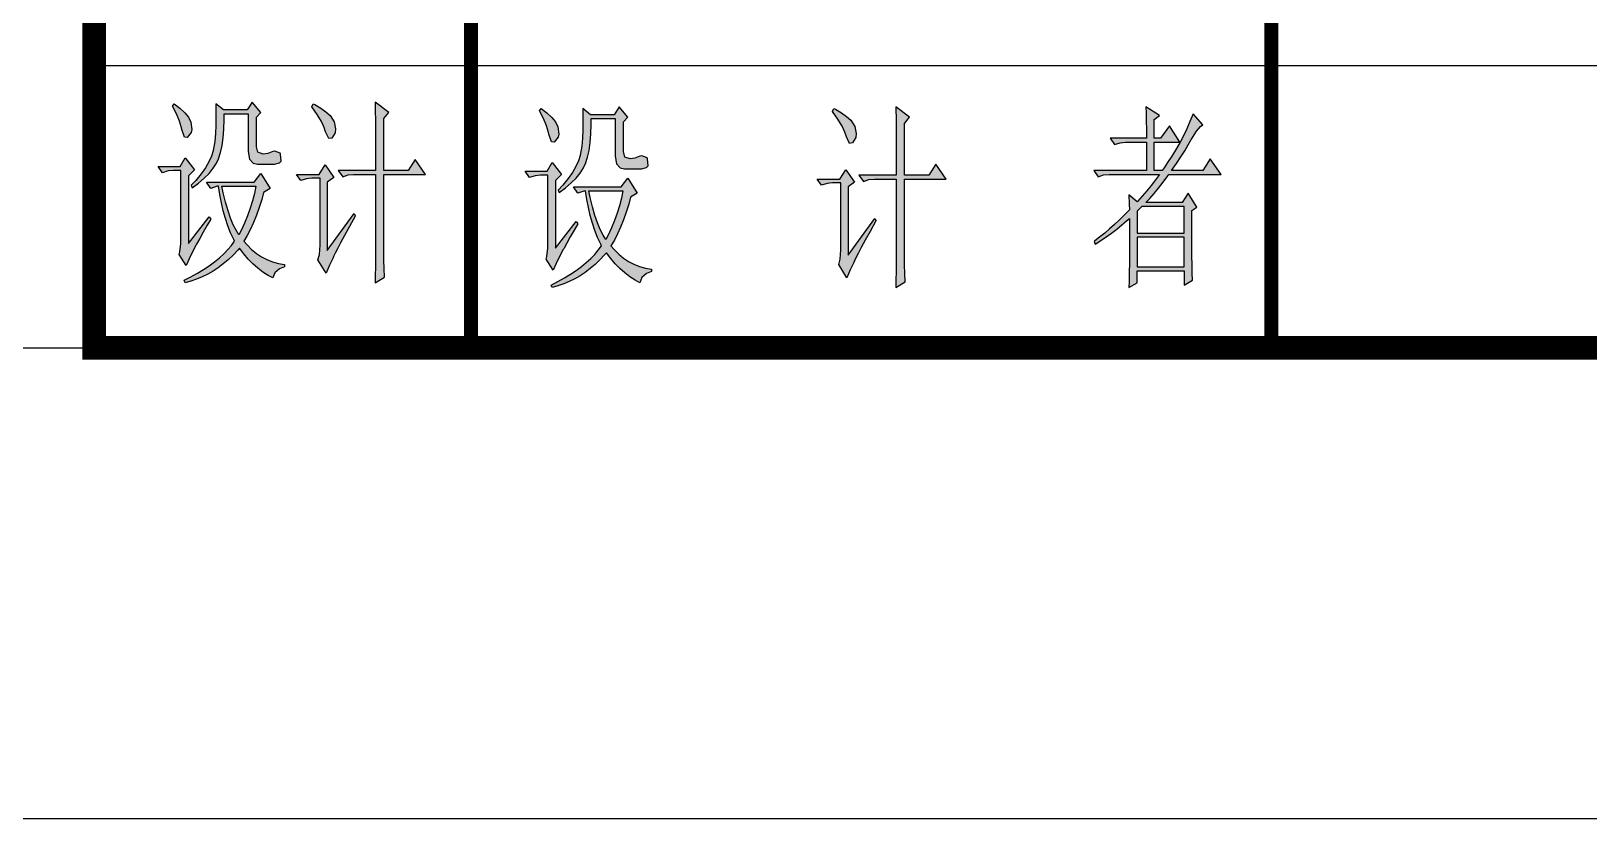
# Model space of a CAD drawing. Header units: inches. Extents: x 0 to 594, y 0 to 840.
# Drawn here: x 402.91 to 435.99, y 420.12 to 436.84 of the extents above; entities that cross this region are included whole.
import ezdxf

# ---------------------------------------------------------------- set-up
doc = ezdxf.new("R2010")
doc.units = ezdxf.units.IN
doc.header["$MEASUREMENT"] = 0
for name, color, linetype in [('1', 7, 'Continuous'), ('GT_1', 7, 'Continuous'), ('图框', 4, 'Continuous')]:
    doc.layers.add(name, color=color, linetype=linetype)

msp = doc.modelspace()

# ---------------------------------------------------------------- hatches: boundary and pattern name
at = {"layer": '1'}
h = msp.add_hatch(color=7, dxfattribs=at)
h.paths.add_polyline_path([(407.147, 432.56), (407.087, 432.708), (407.036, 432.864), (406.989, 433.027), (406.951, 433.194), (406.917, 433.37), (406.891, 433.55), (406.859, 433.547), (406.728, 433.5), (406.635, 433.634), (407.65, 433.634), (407.79, 433.818), (407.988, 433.5), (407.848, 433.417), (407.808, 433.27), (407.754, 433.098), (407.696, 432.935), (407.635, 432.782), (407.571, 432.639), (407.501, 432.506), (407.427, 432.384), (407.497, 432.305), (407.593, 432.208), (407.696, 432.123), (407.804, 432.051), (407.917, 431.991), (408.036, 431.943), (408.16, 431.907), (408.291, 431.885), (408.291, 431.835), (408.185, 431.793), (408.085, 431.711), (408.046, 431.601), (407.945, 431.654), (407.832, 431.727), (407.724, 431.807), (407.619, 431.899), (407.521, 432.001), (407.426, 432.113), (407.334, 432.234), (407.297, 432.191), (407.197, 432.086), (407.096, 431.988), (406.991, 431.899), (406.883, 431.819), (406.773, 431.746), (406.661, 431.68), (406.545, 431.624), (406.425, 431.575), (406.304, 431.533), (406.18, 431.501), (406.158, 431.551), (406.303, 431.625), (406.441, 431.701), (406.572, 431.78), (406.691, 431.86), (406.804, 431.943), (406.907, 432.026), (407, 432.113), (407.086, 432.202), (407.162, 432.292), (407.229, 432.384), (407.213, 432.416)])
h.paths.add_polyline_path([(409.369, 432.128), (409.34, 432.068), (409.314, 432.015), (409.249, 431.875), (409.177, 431.701), (409.001, 431.984), (409.035, 432.102), (409.048, 432.3), (409.048, 433.718), (408.872, 433.718), (408.756, 433.707), (408.641, 433.668), (408.547, 433.8), (409.026, 433.8), (409.153, 434), (409.34, 433.734), (409.2, 433.634), (409.2, 432.184), (409.771, 432.967), (409.794, 432.917), (409.791, 432.912), (409.67, 432.692), (409.567, 432.502), (409.481, 432.345), (409.415, 432.22)])
h.paths.add_polyline_path([(410.214, 431.501), (410.413, 431.617), (410.406, 431.799), (410.403, 431.976), (410.401, 432.152), (410.4, 432.234), (410.4, 433.8), (411.286, 433.8), (411.065, 434.117), (410.914, 433.884), (410.4, 433.884), (410.4, 434.984), (410.506, 435.118), (410.214, 435.334), (410.216, 435.24), (410.219, 435.123), (410.221, 434.983), (410.223, 434.818), (410.224, 434.631), (410.224, 434.42), (410.226, 434.185), (410.226, 433.884), (409.433, 433.884), (409.527, 433.75), (409.643, 433.789), (409.759, 433.8), (410.226, 433.8), (410.226, 432.187), (410.223, 432.031), (410.221, 431.849), (410.216, 431.638)])
h.paths.add_polyline_path([(414.133, 432.054), (414.062, 431.909), (413.997, 431.767), (413.846, 432.001), (413.862, 432.057), (413.881, 432.234), (413.881, 433.784), (413.73, 433.784), (413.612, 433.773), (413.496, 433.734), (413.403, 433.868), (413.87, 433.868), (413.975, 434.051), (414.173, 433.8), (414.044, 433.668), (414.044, 432.234), (414.487, 432.801), (414.522, 432.751), (414.442, 432.619), (414.358, 432.476), (414.284, 432.342), (414.22, 432.218), (414.212, 432.202)])
h.paths.add_polyline_path([(415.879, 431.611), (415.84, 431.501), (415.739, 431.554), (415.626, 431.627), (415.518, 431.707), (415.413, 431.799), (415.315, 431.901), (415.218, 432.013), (415.128, 432.134), (415.09, 432.091), (414.991, 431.986), (414.89, 431.888), (414.785, 431.799), (414.677, 431.719), (414.568, 431.646), (414.455, 431.58), (414.339, 431.524), (414.22, 431.475), (414.099, 431.433), (413.975, 431.401), (413.951, 431.451), (414.097, 431.525), (414.236, 431.601), (414.365, 431.68), (414.485, 431.761), (414.598, 431.843), (414.701, 431.926), (414.795, 432.013), (414.88, 432.102), (414.956, 432.192), (415.023, 432.284), (415.007, 432.316), (414.941, 432.46), (414.882, 432.608), (414.83, 432.764), (414.783, 432.927), (414.745, 433.094), (414.711, 433.27), (414.685, 433.451), (414.651, 433.447), (414.522, 433.401), (414.429, 433.534), (415.444, 433.534), (415.583, 433.718), (415.781, 433.401), (415.642, 433.317), (415.602, 433.17), (415.549, 432.998), (415.491, 432.835), (415.429, 432.682), (415.365, 432.539), (415.296, 432.407), (415.222, 432.284), (415.289, 432.205), (415.388, 432.109), (415.489, 432.023), (415.597, 431.951), (415.711, 431.891), (415.831, 431.843), (415.955, 431.807), (416.085, 431.785), (416.085, 431.735), (415.979, 431.693)])
h.paths.add_polyline_path([(407.009, 435.084), (407.521, 435.084), (407.521, 434.283), (407.547, 434.127), (407.622, 434.039), (407.719, 434.018), (407.906, 434.018), (408.078, 434.019), (408.185, 434.047), (408.22, 434.084), (408.209, 434.232), (408.197, 434.251), (408.085, 434.295), (408.046, 434.283), (407.936, 434.243), (407.835, 434.233), (407.725, 434.271), (407.696, 434.383), (407.696, 435.018), (407.79, 435.118), (407.603, 435.334), (407.498, 435.168), (406.997, 435.168), (406.833, 435.3), (406.833, 434.834), (406.826, 434.673), (406.809, 434.499), (406.777, 434.311), (406.775, 434.301), (406.741, 434.187), (406.686, 434.068), (406.612, 433.942), (406.519, 433.811), (406.406, 433.673), (406.309, 433.568), (406.332, 433.518), (406.467, 433.616), (406.586, 433.718), (406.69, 433.821), (406.775, 433.929), (406.846, 434.039), (406.891, 434.134), (406.933, 434.264), (406.965, 434.411), (406.989, 434.577), (407.004, 434.762), (407.009, 434.965)])
h.paths.add_polyline_path([(406.564, 432.576), (406.49, 432.442), (406.425, 432.318), (406.417, 432.302), (406.338, 432.154), (406.267, 432.009), (406.203, 431.867), (406.052, 432.1), (406.068, 432.157), (406.087, 432.334), (406.087, 433.884), (405.936, 433.884), (405.818, 433.873), (405.702, 433.834), (405.609, 433.968), (406.076, 433.968), (406.18, 434.151), (406.379, 433.9), (406.25, 433.768), (406.25, 432.334), (406.693, 432.901), (406.728, 432.851), (406.648, 432.719)])
h.paths.add_polyline_path([(407.323, 432.518), (407.261, 432.613), (407.202, 432.73), (407.145, 432.869), (407.091, 433.028), (407.041, 433.209), (406.991, 433.41), (406.962, 433.55), (407.684, 433.55), (407.651, 433.394), (407.611, 433.236), (407.563, 433.08), (407.506, 432.922), (407.442, 432.766), (407.369, 432.608)], flags=16)
h.paths.add_polyline_path([(406, 435.084), (405.913, 435.25), (405.947, 435.3), (406.069, 435.207), (406.174, 435.11), (406.25, 435.018), (406.301, 434.907), (406.321, 434.751), (406.306, 434.693), (406.227, 434.585), (406.166, 434.59), (406.111, 434.751), (406.103, 434.789), (406.063, 434.931)])
h.paths.add_polyline_path([(409.293, 434.567), (409.23, 434.559), (409.164, 434.701), (409.133, 434.797), (409.074, 434.925), (408.987, 435.071), (408.872, 435.234), (408.897, 435.3), (408.932, 435.282), (409.061, 435.208), (409.169, 435.131), (409.258, 435.05), (409.345, 434.915), (409.375, 434.767), (409.365, 434.681)])
h.paths.add_polyline_path([(413.794, 434.984), (413.706, 435.15), (413.741, 435.2), (413.864, 435.107), (413.967, 435.01), (414.044, 434.917), (414.096, 434.807), (414.115, 434.651), (414.1, 434.593), (414.021, 434.483), (413.96, 434.49), (413.904, 434.651), (413.897, 434.689), (413.857, 434.831)])
h.paths.add_polyline_path([(415.992, 434.151), (415.879, 434.195), (415.84, 434.184), (415.731, 434.143), (415.629, 434.134), (415.52, 434.169), (415.491, 434.283), (415.491, 434.917), (415.583, 435.018), (415.397, 435.234), (415.293, 435.068), (414.79, 435.068), (414.627, 435.2), (414.627, 434.735), (414.621, 434.573), (414.603, 434.399), (414.571, 434.211), (414.569, 434.201), (414.535, 434.087), (414.481, 433.968), (414.406, 433.842), (414.313, 433.712), (414.2, 433.573), (414.102, 433.467), (414.126, 433.417), (414.261, 433.517), (414.381, 433.618), (414.484, 433.721), (414.569, 433.829), (414.64, 433.939), (414.685, 434.034), (414.727, 434.163), (414.759, 434.311), (414.783, 434.477), (414.798, 434.662), (414.803, 434.865), (414.803, 434.984), (415.315, 434.984), (415.315, 434.184), (415.341, 434.027), (415.417, 433.939), (415.513, 433.918), (415.7, 433.918), (415.872, 433.919), (415.979, 433.947), (416.014, 433.984), (416.003, 434.132)])
h.paths.add_polyline_path([(415.162, 432.508), (415.117, 432.418), (415.056, 432.513), (414.996, 432.63), (414.94, 432.769), (414.885, 432.929), (414.833, 433.109), (414.785, 433.31), (414.756, 433.451), (415.478, 433.451), (415.446, 433.294), (415.405, 433.136), (415.357, 432.98), (415.301, 432.822), (415.236, 432.666)], flags=16)
h.paths.add_polyline_path([(420.427, 432.028), (420.398, 431.967), (420.372, 431.915), (420.308, 431.775), (420.235, 431.601), (420.061, 431.885), (420.093, 432.002), (420.108, 432.2), (420.108, 433.618), (419.932, 433.618), (419.815, 433.607), (419.699, 433.568), (419.605, 433.7), (420.084, 433.7), (420.213, 433.9), (420.398, 433.634), (420.259, 433.534), (420.259, 432.084), (420.83, 432.867), (420.854, 432.817), (420.851, 432.813), (420.728, 432.59), (420.625, 432.402), (420.541, 432.245), (420.475, 432.12)])
h.paths.add_polyline_path([(421.471, 431.517), (421.466, 431.699), (421.461, 431.877), (421.46, 432.052), (421.46, 433.7), (422.346, 433.7), (422.123, 434.018), (421.972, 433.784), (421.46, 433.784), (421.46, 434.884), (421.564, 435.018), (421.273, 435.234), (421.276, 435.141), (421.278, 435.023), (421.279, 434.883), (421.281, 434.718), (421.282, 434.532), (421.284, 434.32), (421.284, 433.784), (420.491, 433.784), (420.585, 433.65), (420.701, 433.689), (420.818, 433.7), (421.284, 433.7), (421.284, 432.088), (421.282, 431.931), (421.279, 431.749), (421.276, 431.538), (421.273, 431.401)])
h.paths.add_polyline_path([(426.898, 434.567), (426.76, 434.567), (426.76, 434.967), (426.876, 435.05), (426.584, 435.234), (426.589, 435.108), (426.594, 434.946), (426.596, 434.744), (426.596, 434.567), (425.827, 434.567), (425.921, 434.433), (426.037, 434.472), (426.153, 434.483), (426.596, 434.483), (426.596, 433.884), (425.478, 433.884), (425.569, 433.75), (425.687, 433.789), (425.803, 433.8), (426.876, 433.8), (426.791, 433.683), (426.7, 433.567), (426.607, 433.451), (426.509, 433.338), (426.404, 433.225), (426.397, 433.217), (426.223, 433.367), (426.233, 433.17), (426.235, 433.051), (426.13, 432.941), (426.024, 432.835), (425.919, 432.737), (425.814, 432.642), (425.71, 432.553), (425.603, 432.469), (425.498, 432.39), (425.489, 432.384), (425.511, 432.318), (425.631, 432.394), (425.745, 432.474), (425.858, 432.555), (425.967, 432.639), (426.072, 432.726), (426.175, 432.814), (426.235, 432.867), (426.235, 431.935), (426.233, 431.704), (426.23, 431.527), (426.223, 431.401), (426.397, 431.501), (426.397, 431.751), (427.401, 431.751), (427.401, 431.451), (427.575, 431.551), (427.569, 431.703), (427.565, 431.881), (427.564, 432.068), (427.564, 433.035), (427.669, 433.101), (427.482, 433.401), (427.354, 433.201), (426.584, 433.201), (426.671, 433.289), (426.762, 433.393), (426.855, 433.507), (426.953, 433.633), (427.053, 433.771), (427.074, 433.8), (428.181, 433.8), (427.949, 434.134), (427.797, 433.884), (427.132, 433.884), (427.234, 434.032), (427.327, 434.172), (427.409, 434.304), (427.483, 434.428), (427.549, 434.544), (427.553, 434.551), (427.657, 434.718), (427.746, 434.82), (427.797, 434.851), (427.586, 435.084), (427.52, 434.921), (427.453, 434.767), (427.383, 434.62), (427.311, 434.482), (427.238, 434.351), (427.237, 434.351), (427.134, 434.187), (427.045, 434.05), (426.971, 433.937), (426.934, 433.884), (426.76, 433.884), (426.76, 434.483), (427.308, 434.483), (427.085, 434.834)])
h.paths.add_polyline_path([(427.401, 432.468), (426.397, 432.468), (426.397, 431.835), (427.401, 431.835)], flags=16)
h.paths.add_polyline_path([(426.502, 433.117), (426.397, 433.017), (426.397, 432.552), (427.401, 432.552), (427.401, 433.117)], flags=16)
h.paths.add_polyline_path([(420.353, 434.467), (420.29, 434.459), (420.224, 434.601), (420.193, 434.697), (420.132, 434.825), (420.045, 434.971), (419.932, 435.134), (419.955, 435.2), (419.99, 435.182), (420.119, 435.108), (420.229, 435.031), (420.317, 434.95), (420.404, 434.815), (420.433, 434.667), (420.425, 434.581)])

# ---------------------------------------------------------------- linework, layer by layer
at = {"layer": '1', "color": 7}
for p, q in [((404.25, 436.116), (464.25, 436.116)), ((584.25, 430.116), (404.25, 430.116))]:
    msp.add_line(p, q, dxfattribs=at)
at = {"layer": '1', "color": 7, "const_width": 0.5}
for points in [[(404.25, 430.116), (584.25, 430.116), (584.25, 544.521), (404.25, 544.521)], [(404.25, 488.171), (584.25, 488.171), (584.25, 430.116), (404.25, 430.116)]]:
    msp.add_lwpolyline(points, close=True, dxfattribs=at)
at = {"layer": '1', "color": 7, "const_width": 0.3}
for points in [[(412.25, 472.116), (412.25, 430.116)], [(429.25, 472.116), (429.25, 430.116)]]:
    msp.add_lwpolyline(points, dxfattribs=at)
at = {"layer": '1', "color": 7}
for points in [[(406, 435.084), (405.913, 435.25), (405.947, 435.3), (406.069, 435.207), (406.174, 435.11), (406.25, 435.018), (406.301, 434.907), (406.321, 434.751), (406.306, 434.693), (406.227, 434.585), (406.166, 434.59), (406.111, 434.751), (406.103, 434.789), (406.063, 434.931)], [(407.009, 435.084), (407.521, 435.084), (407.521, 434.283), (407.547, 434.127), (407.622, 434.039), (407.719, 434.018), (407.906, 434.018), (408.078, 434.019), (408.185, 434.047), (408.22, 434.084), (408.209, 434.232), (408.197, 434.251), (408.085, 434.295), (408.046, 434.283), (407.936, 434.243), (407.835, 434.233), (407.725, 434.271), (407.696, 434.383), (407.696, 435.018), (407.79, 435.118), (407.603, 435.334), (407.498, 435.168), (406.997, 435.168), (406.833, 435.3), (406.833, 434.834), (406.826, 434.673), (406.809, 434.499), (406.777, 434.311), (406.775, 434.301), (406.741, 434.187), (406.686, 434.068), (406.612, 433.942), (406.519, 433.811), (406.406, 433.673), (406.309, 433.568), (406.332, 433.518), (406.467, 433.616), (406.586, 433.718), (406.69, 433.821), (406.775, 433.929), (406.846, 434.039), (406.891, 434.134), (406.933, 434.264), (406.965, 434.411), (406.989, 434.577), (407.004, 434.762), (407.009, 434.965)], [(409.293, 434.567), (409.23, 434.559), (409.164, 434.701), (409.133, 434.797), (409.074, 434.925), (408.987, 435.071), (408.872, 435.234), (408.897, 435.3), (408.932, 435.282), (409.061, 435.208), (409.169, 435.131), (409.258, 435.05), (409.345, 434.915), (409.375, 434.767), (409.365, 434.681)], [(410.214, 431.501), (410.413, 431.617), (410.406, 431.799), (410.403, 431.976), (410.401, 432.152), (410.4, 432.234), (410.4, 433.8), (411.286, 433.8), (411.065, 434.117), (410.914, 433.884), (410.4, 433.884), (410.4, 434.984), (410.506, 435.118), (410.214, 435.334), (410.216, 435.24), (410.219, 435.123), (410.221, 434.983), (410.223, 434.818), (410.224, 434.631), (410.224, 434.42), (410.226, 434.185), (410.226, 433.884), (409.433, 433.884), (409.527, 433.75), (409.643, 433.789), (409.759, 433.8), (410.226, 433.8), (410.226, 432.187), (410.223, 432.031), (410.221, 431.849), (410.216, 431.638)], [(413.794, 434.984), (413.706, 435.15), (413.741, 435.2), (413.864, 435.107), (413.967, 435.01), (414.044, 434.917), (414.096, 434.807), (414.115, 434.651), (414.1, 434.593), (414.021, 434.483), (413.96, 434.49), (413.904, 434.651), (413.897, 434.689), (413.857, 434.831)], [(415.992, 434.151), (415.879, 434.195), (415.84, 434.184), (415.731, 434.143), (415.629, 434.134), (415.52, 434.169), (415.491, 434.283), (415.491, 434.917), (415.583, 435.018), (415.397, 435.234), (415.293, 435.068), (414.79, 435.068), (414.627, 435.2), (414.627, 434.735), (414.621, 434.573), (414.603, 434.399), (414.571, 434.211), (414.569, 434.201), (414.535, 434.087), (414.481, 433.968), (414.406, 433.842), (414.313, 433.712), (414.2, 433.573), (414.102, 433.467), (414.126, 433.417), (414.261, 433.517), (414.381, 433.618), (414.484, 433.721), (414.569, 433.829), (414.64, 433.939), (414.685, 434.034), (414.727, 434.163), (414.759, 434.311), (414.783, 434.477), (414.798, 434.662), (414.803, 434.865), (414.803, 434.984), (415.315, 434.984), (415.315, 434.184), (415.341, 434.027), (415.417, 433.939), (415.513, 433.918), (415.7, 433.918), (415.872, 433.919), (415.979, 433.947), (416.014, 433.984), (416.003, 434.132)], [(420.353, 434.467), (420.29, 434.459), (420.224, 434.601), (420.193, 434.697), (420.132, 434.825), (420.045, 434.971), (419.932, 435.134), (419.955, 435.2), (419.99, 435.182), (420.119, 435.108), (420.229, 435.031), (420.317, 434.95), (420.404, 434.815), (420.433, 434.667), (420.425, 434.581)], [(421.471, 431.517), (421.466, 431.699), (421.461, 431.877), (421.46, 432.052), (421.46, 433.7), (422.346, 433.7), (422.123, 434.018), (421.972, 433.784), (421.46, 433.784), (421.46, 434.884), (421.564, 435.018), (421.273, 435.234), (421.276, 435.141), (421.278, 435.023), (421.279, 434.883), (421.281, 434.718), (421.282, 434.532), (421.284, 434.32), (421.284, 433.784), (420.491, 433.784), (420.585, 433.65), (420.701, 433.689), (420.818, 433.7), (421.284, 433.7), (421.284, 432.088), (421.282, 431.931), (421.279, 431.749), (421.276, 431.538), (421.273, 431.401)], [(426.898, 434.567), (426.76, 434.567), (426.76, 434.967), (426.876, 435.05), (426.584, 435.234), (426.589, 435.108), (426.594, 434.946), (426.596, 434.744), (426.596, 434.567), (425.827, 434.567), (425.921, 434.433), (426.037, 434.472), (426.153, 434.483), (426.596, 434.483), (426.596, 433.884), (425.478, 433.884), (425.569, 433.75), (425.687, 433.789), (425.803, 433.8), (426.876, 433.8), (426.791, 433.683), (426.7, 433.567), (426.607, 433.451), (426.509, 433.338), (426.404, 433.225), (426.397, 433.217), (426.223, 433.367), (426.233, 433.17), (426.235, 433.051), (426.13, 432.941), (426.024, 432.835), (425.919, 432.737), (425.814, 432.642), (425.71, 432.553), (425.603, 432.469), (425.498, 432.39), (425.489, 432.384), (425.511, 432.318), (425.631, 432.394), (425.745, 432.474), (425.858, 432.555), (425.967, 432.639), (426.072, 432.726), (426.175, 432.814), (426.235, 432.867), (426.235, 431.935), (426.233, 431.704), (426.23, 431.527), (426.223, 431.401), (426.397, 431.501), (426.397, 431.751), (427.401, 431.751), (427.401, 431.451), (427.575, 431.551), (427.569, 431.703), (427.565, 431.881), (427.564, 432.068), (427.564, 433.035), (427.669, 433.101), (427.482, 433.401), (427.354, 433.201), (426.584, 433.201), (426.671, 433.289), (426.762, 433.393), (426.855, 433.507), (426.953, 433.633), (427.053, 433.771), (427.074, 433.8), (428.181, 433.8), (427.949, 434.134), (427.797, 433.884), (427.132, 433.884), (427.234, 434.032), (427.327, 434.172), (427.409, 434.304), (427.483, 434.428), (427.549, 434.544), (427.553, 434.551), (427.657, 434.718), (427.746, 434.82), (427.797, 434.851), (427.586, 435.084), (427.52, 434.921), (427.453, 434.767), (427.383, 434.62), (427.311, 434.482), (427.238, 434.351), (427.237, 434.351), (427.134, 434.187), (427.045, 434.05), (426.971, 433.937), (426.934, 433.884), (426.76, 433.884), (426.76, 434.483), (427.308, 434.483), (427.085, 434.834)], [(406.564, 432.576), (406.49, 432.442), (406.425, 432.318), (406.417, 432.302), (406.338, 432.154), (406.267, 432.009), (406.203, 431.867), (406.052, 432.1), (406.068, 432.157), (406.087, 432.334), (406.087, 433.884), (405.936, 433.884), (405.818, 433.873), (405.702, 433.834), (405.609, 433.968), (406.076, 433.968), (406.18, 434.151), (406.379, 433.9), (406.25, 433.768), (406.25, 432.334), (406.693, 432.901), (406.728, 432.851), (406.648, 432.719)], [(414.133, 432.054), (414.062, 431.909), (413.997, 431.767), (413.846, 432.001), (413.862, 432.057), (413.881, 432.234), (413.881, 433.784), (413.73, 433.784), (413.612, 433.773), (413.496, 433.734), (413.403, 433.868), (413.87, 433.868), (413.975, 434.051), (414.173, 433.8), (414.044, 433.668), (414.044, 432.234), (414.487, 432.801), (414.522, 432.751), (414.442, 432.619), (414.358, 432.476), (414.284, 432.342), (414.22, 432.218), (414.212, 432.202)], [(407.147, 432.56), (407.087, 432.708), (407.036, 432.864), (406.989, 433.027), (406.951, 433.194), (406.917, 433.37), (406.891, 433.55), (406.859, 433.547), (406.728, 433.5), (406.635, 433.634), (407.65, 433.634), (407.79, 433.818), (407.988, 433.5), (407.848, 433.417), (407.808, 433.27), (407.754, 433.098), (407.696, 432.935), (407.635, 432.782), (407.571, 432.639), (407.501, 432.506), (407.427, 432.384), (407.497, 432.305), (407.593, 432.208), (407.696, 432.123), (407.804, 432.051), (407.917, 431.991), (408.036, 431.943), (408.16, 431.907), (408.291, 431.885), (408.291, 431.835), (408.185, 431.793), (408.085, 431.711), (408.046, 431.601), (407.945, 431.654), (407.832, 431.727), (407.724, 431.807), (407.619, 431.899), (407.521, 432.001), (407.426, 432.113), (407.334, 432.234), (407.297, 432.191), (407.197, 432.086), (407.096, 431.988), (406.991, 431.899), (406.883, 431.819), (406.773, 431.746), (406.661, 431.68), (406.545, 431.624), (406.425, 431.575), (406.304, 431.533), (406.18, 431.501), (406.158, 431.551), (406.303, 431.625), (406.441, 431.701), (406.572, 431.78), (406.691, 431.86), (406.804, 431.943), (406.907, 432.026), (407, 432.113), (407.086, 432.202), (407.162, 432.292), (407.229, 432.384), (407.213, 432.416)], [(409.369, 432.128), (409.34, 432.068), (409.314, 432.015), (409.249, 431.875), (409.177, 431.701), (409.001, 431.984), (409.035, 432.102), (409.048, 432.3), (409.048, 433.718), (408.872, 433.718), (408.756, 433.707), (408.641, 433.668), (408.547, 433.8), (409.026, 433.8), (409.153, 434), (409.34, 433.734), (409.2, 433.634), (409.2, 432.184), (409.771, 432.967), (409.794, 432.917), (409.791, 432.912), (409.67, 432.692), (409.567, 432.502), (409.481, 432.345), (409.415, 432.22)], [(415.879, 431.611), (415.84, 431.501), (415.739, 431.554), (415.626, 431.627), (415.518, 431.707), (415.413, 431.799), (415.315, 431.901), (415.218, 432.013), (415.128, 432.134), (415.09, 432.091), (414.991, 431.986), (414.89, 431.888), (414.785, 431.799), (414.677, 431.719), (414.568, 431.646), (414.455, 431.58), (414.339, 431.524), (414.22, 431.475), (414.099, 431.433), (413.975, 431.401), (413.951, 431.451), (414.097, 431.525), (414.236, 431.601), (414.365, 431.68), (414.485, 431.761), (414.598, 431.843), (414.701, 431.926), (414.795, 432.013), (414.88, 432.102), (414.956, 432.192), (415.023, 432.284), (415.007, 432.316), (414.941, 432.46), (414.882, 432.608), (414.83, 432.764), (414.783, 432.927), (414.745, 433.094), (414.711, 433.27), (414.685, 433.451), (414.651, 433.447), (414.522, 433.401), (414.429, 433.534), (415.444, 433.534), (415.583, 433.718), (415.781, 433.401), (415.642, 433.317), (415.602, 433.17), (415.549, 432.998), (415.491, 432.835), (415.429, 432.682), (415.365, 432.539), (415.296, 432.407), (415.222, 432.284), (415.289, 432.205), (415.388, 432.109), (415.489, 432.023), (415.597, 431.951), (415.711, 431.891), (415.831, 431.843), (415.955, 431.807), (416.085, 431.785), (416.085, 431.735), (415.979, 431.693)], [(420.427, 432.028), (420.398, 431.967), (420.372, 431.915), (420.308, 431.775), (420.235, 431.601), (420.061, 431.885), (420.093, 432.002), (420.108, 432.2), (420.108, 433.618), (419.932, 433.618), (419.815, 433.607), (419.699, 433.568), (419.605, 433.7), (420.084, 433.7), (420.213, 433.9), (420.398, 433.634), (420.259, 433.534), (420.259, 432.084), (420.83, 432.867), (420.854, 432.817), (420.851, 432.813), (420.728, 432.59), (420.625, 432.402), (420.541, 432.245), (420.475, 432.12)], [(407.323, 432.518), (407.261, 432.613), (407.202, 432.73), (407.145, 432.869), (407.091, 433.028), (407.041, 433.209), (406.991, 433.41), (406.962, 433.55), (407.684, 433.55), (407.651, 433.394), (407.611, 433.236), (407.563, 433.08), (407.506, 432.922), (407.442, 432.766), (407.369, 432.608)], [(415.162, 432.508), (415.117, 432.418), (415.056, 432.513), (414.996, 432.63), (414.94, 432.769), (414.885, 432.929), (414.833, 433.109), (414.785, 433.31), (414.756, 433.451), (415.478, 433.451), (415.446, 433.294), (415.405, 433.136), (415.357, 432.98), (415.301, 432.822), (415.236, 432.666)], [(426.502, 433.117), (426.397, 433.017), (426.397, 432.552), (427.401, 432.552), (427.401, 433.117)], [(427.401, 432.468), (426.397, 432.468), (426.397, 431.835), (427.401, 431.835)]]:
    msp.add_lwpolyline(points, close=True, dxfattribs=at)
at = {"layer": 'GT_1'}
msp.add_line((594.25, 420.116), (0.25, 420.116), dxfattribs=at)
at = {"layer": 'GT_1', "color": 1}
msp.add_lwpolyline([(25.25, 430.116), (584.25, 430.116), (584.25, 830.116), (25.25, 830.116)], close=True, dxfattribs=at)
at = {"layer": '图框'}
msp.add_line((584.25, 430.116), (405.656, 430.116), dxfattribs=at)

doc.saveas('drawing.dxf')
